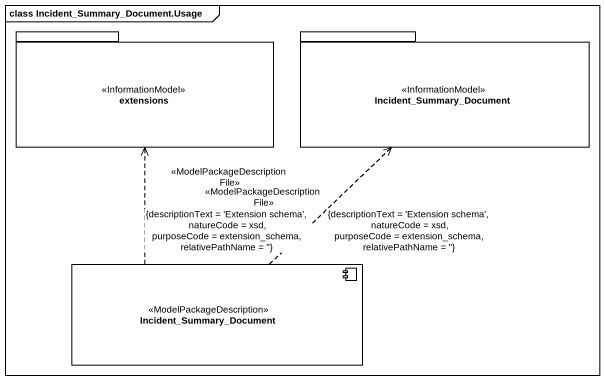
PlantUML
@startuml
mainframe class Incident_Summary_Document.Usage
package extensions <<InformationModel>> {
}
package Incident_Summary_Document <<InformationModel>> {
}
component "Incident_Summary_Document" as Incident_Summary_Document_2 <<ModelPackageDescription>>
Incident_Summary_Document_2 .up.> extensions : <<ModelPackageDescriptionFile>>\n{descriptionText = 'Extension schema', natureCode = xsd, purposeCode = extension_schema, relativePathName = ''}
Incident_Summary_Document_2 .up.> Incident_Summary_Document : <<ModelPackageDescriptionFile>>\n{descriptionText = 'Extension schema', natureCode = xsd, purposeCode = extension_schema, relativePathName = ''}
@enduml
